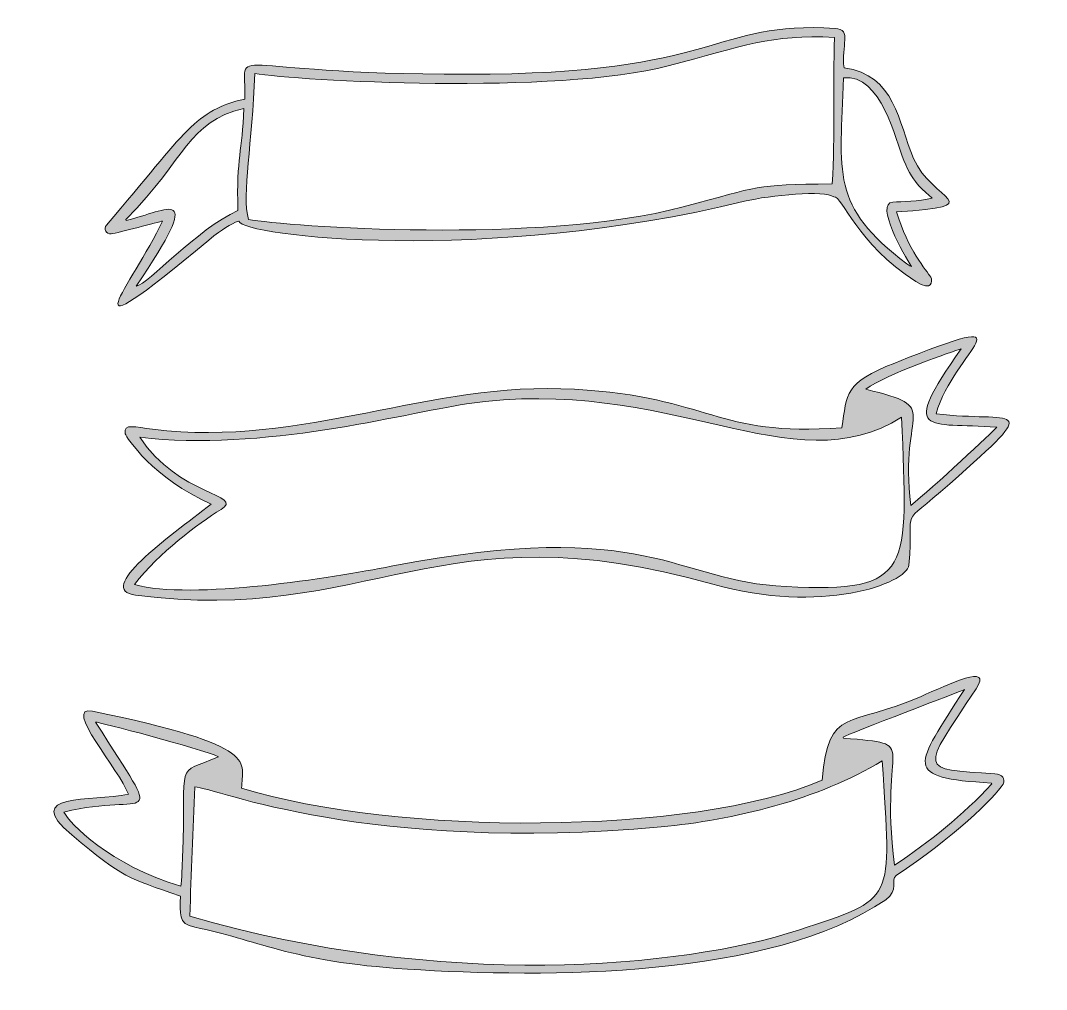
# Model space of a CAD drawing. Header units: inches. Extents: x 53 to 381, y 60 to 369.
import ezdxf

# ---------------------------------------------------------------- set-up
doc = ezdxf.new("R2010")
doc.units = ezdxf.units.IN
doc.header["$MEASUREMENT"] = 0
doc.layers.add('Calque 1', color=7, linetype='Continuous')

# ---------------------------------------------------------------- blocks, each defined once
blk = doc.blocks.new('block 2')
at = {"layer": 'Calque 1', "true_color": 0x6f665a}
h = blk.add_hatch(color=251, dxfattribs=at)
h.dxf.hatch_style = 2
edge = h.paths.add_edge_path()
edge.add_spline(control_points=[(98.1, 305.3), (97.1, 305), (83.8, 301.5), (81.7, 301.2), (80.1, 301), (79.1, 302.8), (80.2, 304), (106.1, 334.5), (108.5, 340.6), (124.4, 344.3), (125, 362.6), (114.9, 352.2), (195.4, 352.2), (277.2, 352.2), (273.6, 369.4), (313.1, 366.9), (318.7, 366.6), (314.9, 361.3), (316, 354.3), (332.4, 352), (333.3, 336.9), (338.2, 325.3), (344, 311.7), (363.4, 310.2), (332.8, 308.2), (336.3, 296.1), (342.4, 289.5), (343.7, 287.3), (344.4, 286.1), (344.2, 282.6), (338.9, 286), (320, 298), (315.5, 313.4), (312.7, 313), (309.9, 315.2), (292.4, 313.6), (284.2, 311.6), (201.5, 291.4), (123.3, 300.4), (122.5, 305.3), (119.7, 304.2), (117.5, 303), (112.9, 299.2), (65.1, 259.5), (88.5, 284.5), (98.1, 305.3)], knot_values=[0, 0, 0, 0, 1, 1, 1, 2, 2, 2, 3, 3, 3, 4, 4, 4, 5, 5, 5, 6, 6, 6, 7, 7, 7, 8, 8, 8, 9, 9, 9, 10, 10, 10, 11, 11, 11, 12, 12, 12, 13, 13, 13, 14, 14, 14, 15, 15, 15, 15], degree=3, periodic=1)
edge = h.paths.add_edge_path()
edge.add_spline(control_points=[(312.9, 364), (292.4, 365), (284.2, 361.3), (259.8, 354.9), (224.3, 345.6), (140.7, 350.1), (127.6, 352.5), (126.9, 330.1), (123.3, 313.9), (125.6, 305.8), (137.3, 303.6), (219.1, 297.7), (264.5, 309.8), (290, 316.6), (286.4, 316.8), (312.2, 317.2), (313.1, 332.7), (312.5, 348.2), (312.9, 364)], knot_values=[0, 0, 0, 0, 1, 1, 1, 2, 2, 2, 3, 3, 3, 4, 4, 4, 5, 5, 5, 6, 6, 6, 6], degree=3, periodic=1)
edge = h.paths.add_edge_path()
edge.add_spline(control_points=[(86.4, 305.8), (86.4, 305.7), (86.4, 305.6), (86.5, 305.5), (99.8, 308.6), (112.2, 317.8), (89.7, 284.5), (93.6, 285.1), (108.9, 302.6), (122.2, 308.7), (121.7, 326.1), (123.6, 327.2), (124.1, 341.3), (105.9, 336.8), (106.1, 325.8), (86.4, 305.8)], knot_values=[0, 0, 0, 0, 1, 1, 1, 2, 2, 2, 3, 3, 3, 4, 4, 4, 5, 5, 5, 5], degree=3, periodic=1)
edge = h.paths.add_edge_path()
edge.add_spline(control_points=[(344.2, 312.6), (342.1, 314.5), (338.2, 317), (335.1, 324.6), (332.5, 331.1), (327.9, 352.4), (315.8, 351.1), (314.8, 320.3), (311.4, 310.2), (336.1, 291.6), (336.5, 291.3), (336.8, 291), (337.5, 290.8), (335.2, 294.2), (325.7, 311.1), (331.6, 311.3), (334.5, 311.6), (339.8, 311.5), (344.2, 312.6)], knot_values=[0, 0, 0, 0, 1, 1, 1, 2, 2, 2, 3, 3, 3, 4, 4, 4, 5, 5, 5, 6, 6, 6, 6], degree=3, periodic=1)
at = {"layer": 'Calque 1', "true_color": 0xb3a693}
h = blk.add_hatch(color=253, dxfattribs=at)
h.dxf.hatch_style = 2
edge = h.paths.add_edge_path()
edge.add_spline(control_points=[(345.4, 243.7), (351, 263.8), (378, 278.2), (332.2, 259.9), (316.1, 253.5), (316.9, 250.2), (315.3, 239.2), (274.3, 236.2), (273.9, 249), (229.8, 251.5), (182.7, 254.2), (143.9, 232.8), (94.9, 238.7), (89.6, 239.3), (85.4, 240.8), (86.2, 237.3), (86.5, 236.1), (95.2, 222.9), (113.7, 214.8), (99.6, 203.9), (76.4, 187.4), (89.5, 185.7), (164.7, 175.9), (186, 214.2), (274, 189.2), (308.6, 179.4), (336.1, 189.3), (336.7, 195.3), (338.6, 215.5), (332.7, 206.2), (349.8, 221.3), (380.7, 248.6), (369.9, 240.5), (345.4, 243.7)], knot_values=[0, 0, 0, 0, 1, 1, 1, 2, 2, 2, 3, 3, 3, 4, 4, 4, 5, 5, 5, 6, 6, 6, 7, 7, 7, 8, 8, 8, 9, 9, 9, 10, 10, 10, 11, 11, 11, 11], degree=3, periodic=1)
edge = h.paths.add_edge_path()
edge.add_spline(control_points=[(297.5, 188.4), (261.5, 190.1), (253.9, 210.9), (171.2, 194.9), (152.6, 191.3), (107.3, 183.9), (89.1, 189.1), (97.2, 199.3), (109.2, 208.4), (116.8, 213.1), (124.6, 217.9), (103.2, 217.3), (90.8, 236.2), (130, 231.4), (174.7, 243.7), (195.3, 246.8), (260, 256.5), (299.6, 220.3), (334.4, 242.6), (336.2, 193.3), (338.5, 186.5), (297.5, 188.4)], knot_values=[0, 0, 0, 0, 1, 1, 1, 2, 2, 2, 3, 3, 3, 4, 4, 4, 5, 5, 5, 6, 6, 6, 7, 7, 7, 7], degree=3, periodic=1)
edge = h.paths.add_edge_path()
edge.add_spline(control_points=[(337.3, 214.3), (333.4, 246.1), (348.1, 245.4), (322.9, 251.5), (329.4, 256.4), (351.3, 263.8), (353.4, 264.4), (333.4, 236), (342.5, 241), (364.8, 239.4), (363.9, 238.1), (344.2, 220), (337.3, 214.3)], knot_values=[0, 0, 0, 0, 1, 1, 1, 2, 2, 2, 3, 3, 3, 4, 4, 4, 4], degree=3, periodic=1)
at = {"layer": 'Calque 1', "true_color": 0x634e42}
h = blk.add_hatch(color=27, dxfattribs=at)
h.dxf.hatch_style = 2
edge = h.paths.add_edge_path()
edge.add_spline(control_points=[(364.2, 128.6), (339.6, 130.1), (340.4, 129), (358.2, 155.7), (363.7, 164), (349.6, 157.3), (340.4, 153.2), (317.8, 143.2), (310.9, 150.5), (309, 126.5), (267.3, 108.7), (172.5, 108.7), (123.4, 124), (123.4, 132.3), (130.6, 137.3), (75.7, 148.6), (65.9, 150.6), (84.5, 129.6), (87.2, 122), (75.3, 119.6), (52.7, 122.7), (69.1, 109), (86, 94.8), (86.8, 95.5), (103.8, 89.4), (103.8, 83.9), (102.9, 80.6), (108.4, 79.5), (127.9, 75.7), (138.6, 68.5), (176.4, 66.1), (220.7, 63.3), (292.6, 63.1), (329.3, 88.3), (333.7, 91.3), (330.7, 94.7), (332.6, 96), (350.5, 107.8), (364.5, 121.2), (366.8, 125.2), (367.7, 127), (366.5, 128.4), (364.2, 128.6)], knot_values=[0, 0, 0, 0, 1, 1, 1, 2, 2, 2, 3, 3, 3, 4, 4, 4, 5, 5, 5, 6, 6, 6, 7, 7, 7, 8, 8, 8, 9, 9, 9, 10, 10, 10, 11, 11, 11, 12, 12, 12, 13, 13, 13, 14, 14, 14, 14], degree=3, periodic=1)
edge = h.paths.add_edge_path()
edge.add_spline(control_points=[(104.5, 101.7), (104.4, 100.2), (104.2, 94.2), (104, 92.6), (81.3, 99.3), (68.2, 112.8), (66.6, 116.3), (93.7, 123.2), (99.5, 109), (76.7, 145.1), (77.2, 145.2), (110.2, 136.7), (116, 134), (101.8, 128), (105.7, 133.9), (104.5, 101.7)], knot_values=[0, 0, 0, 0, 1, 1, 1, 2, 2, 2, 3, 3, 3, 4, 4, 4, 5, 5, 5, 5], degree=3, periodic=1)
edge = h.paths.add_edge_path()
edge.add_spline(control_points=[(301.4, 78.6), (264, 66.3), (187.4, 59.6), (106.8, 83), (107.3, 96.9), (107.9, 110.6), (108.4, 124.4), (115.1, 124), (163.5, 103.1), (257.5, 111.6), (280.5, 113.7), (307.8, 120.3), (328.2, 132.7), (331.1, 86.9), (332.7, 88.9), (301.4, 78.6)], knot_values=[0, 0, 0, 0, 1, 1, 1, 2, 2, 2, 3, 3, 3, 4, 4, 4, 5, 5, 5, 5], degree=3, periodic=1)
edge = h.paths.add_edge_path()
edge.add_spline(control_points=[(332.1, 99.3), (326.9, 140.3), (341.4, 137.6), (315.8, 140), (315.8, 140.1), (315.7, 140.2), (315.7, 140.3), (317, 141.2), (354.4, 155.4), (354.5, 155.5), (338.6, 130.7), (334.2, 127.3), (363.1, 125.6), (363.1, 125.5), (363.2, 125.4), (363.2, 125.3), (353.9, 115.3), (343.5, 106.9), (332.1, 99.3)], knot_values=[0, 0, 0, 0, 1, 1, 1, 2, 2, 2, 3, 3, 3, 4, 4, 4, 5, 5, 5, 6, 6, 6, 6], degree=3, periodic=1)
at = {"layer": 'Calque 1', "lineweight": 0}
for points, knots in [([(98.1, 305.3), (97.1, 305), (83.8, 301.5), (81.7, 301.2), (80.1, 301), (79.1, 302.8), (80.2, 304), (106.1, 334.5), (108.5, 340.6), (124.4, 344.3), (125, 362.6), (114.9, 352.2), (195.4, 352.2), (277.2, 352.2), (273.6, 369.4), (313.1, 366.9), (318.7, 366.6), (314.9, 361.3), (316, 354.3), (332.4, 352), (333.3, 336.9), (338.2, 325.3), (344, 311.7), (363.4, 310.2), (332.8, 308.2), (336.3, 296.1), (342.4, 289.5), (343.7, 287.3), (344.4, 286.1), (344.2, 282.6), (338.9, 286), (320, 298), (315.5, 313.4), (312.7, 313), (309.9, 315.2), (292.4, 313.6), (284.2, 311.6), (201.5, 291.4), (123.3, 300.4), (122.5, 305.3), (119.7, 304.2), (117.5, 303), (112.9, 299.2), (65.1, 259.5), (88.5, 284.5), (98.1, 305.3)], [0, 0, 0, 0, 1, 1, 1, 2, 2, 2, 3, 3, 3, 4, 4, 4, 5, 5, 5, 6, 6, 6, 7, 7, 7, 8, 8, 8, 9, 9, 9, 10, 10, 10, 11, 11, 11, 12, 12, 12, 13, 13, 13, 14, 14, 14, 15, 15, 15, 15]), ([(312.9, 364), (292.4, 365), (284.2, 361.3), (259.8, 354.9), (224.3, 345.6), (140.7, 350.1), (127.6, 352.5), (126.9, 330.1), (123.3, 313.9), (125.6, 305.8), (137.3, 303.6), (219.1, 297.7), (264.5, 309.8), (290, 316.6), (286.4, 316.8), (312.2, 317.2), (313.1, 332.7), (312.5, 348.2), (312.9, 364)], [0, 0, 0, 0, 1, 1, 1, 2, 2, 2, 3, 3, 3, 4, 4, 4, 5, 5, 5, 6, 6, 6, 6]), ([(344.2, 312.6), (342.1, 314.5), (338.2, 317), (335.1, 324.6), (332.5, 331.1), (327.9, 352.4), (315.8, 351.1), (314.8, 320.3), (311.4, 310.2), (336.1, 291.6), (336.5, 291.3), (336.8, 291), (337.5, 290.8), (335.2, 294.2), (325.7, 311.1), (331.6, 311.3), (334.5, 311.6), (339.8, 311.5), (344.2, 312.6)], [0, 0, 0, 0, 1, 1, 1, 2, 2, 2, 3, 3, 3, 4, 4, 4, 5, 5, 5, 6, 6, 6, 6]), ([(86.4, 305.8), (86.4, 305.7), (86.4, 305.6), (86.5, 305.5), (99.8, 308.6), (112.2, 317.8), (89.7, 284.5), (93.6, 285.1), (108.9, 302.6), (122.2, 308.7), (121.7, 326.1), (123.6, 327.2), (124.1, 341.3), (105.9, 336.8), (106.1, 325.8), (86.4, 305.8)], [0, 0, 0, 0, 1, 1, 1, 2, 2, 2, 3, 3, 3, 4, 4, 4, 5, 5, 5, 5]), ([(345.4, 243.7), (351, 263.8), (378, 278.2), (332.2, 259.9), (316.1, 253.5), (316.9, 250.2), (315.3, 239.2), (274.3, 236.2), (273.9, 249), (229.8, 251.5), (182.7, 254.2), (143.9, 232.8), (94.9, 238.7), (89.6, 239.3), (85.4, 240.8), (86.2, 237.3), (86.5, 236.1), (95.2, 222.9), (113.7, 214.8), (99.6, 203.9), (76.4, 187.4), (89.5, 185.7), (164.7, 175.9), (186, 214.2), (274, 189.2), (308.6, 179.4), (336.1, 189.3), (336.7, 195.3), (338.6, 215.5), (332.7, 206.2), (349.8, 221.3), (380.7, 248.6), (369.9, 240.5), (345.4, 243.7)], [0, 0, 0, 0, 1, 1, 1, 2, 2, 2, 3, 3, 3, 4, 4, 4, 5, 5, 5, 6, 6, 6, 7, 7, 7, 8, 8, 8, 9, 9, 9, 10, 10, 10, 11, 11, 11, 11]), ([(337.3, 214.3), (333.4, 246.1), (348.1, 245.4), (322.9, 251.5), (329.4, 256.4), (351.3, 263.8), (353.4, 264.4), (333.4, 236), (342.5, 241), (364.8, 239.4), (363.9, 238.1), (344.2, 220), (337.3, 214.3)], [0, 0, 0, 0, 1, 1, 1, 2, 2, 2, 3, 3, 3, 4, 4, 4, 4]), ([(297.5, 188.4), (261.5, 190.1), (253.9, 210.9), (171.2, 194.9), (152.6, 191.3), (107.3, 183.9), (89.1, 189.1), (97.2, 199.3), (109.2, 208.4), (116.8, 213.1), (124.6, 217.9), (103.2, 217.3), (90.8, 236.2), (130, 231.4), (174.7, 243.7), (195.3, 246.8), (260, 256.5), (299.6, 220.3), (334.4, 242.6), (336.2, 193.3), (338.5, 186.5), (297.5, 188.4)], [0, 0, 0, 0, 1, 1, 1, 2, 2, 2, 3, 3, 3, 4, 4, 4, 5, 5, 5, 6, 6, 6, 7, 7, 7, 7]), ([(364.2, 128.6), (339.6, 130.1), (340.4, 129), (358.2, 155.7), (363.7, 164), (349.6, 157.3), (340.4, 153.2), (317.8, 143.2), (310.9, 150.5), (309, 126.5), (267.3, 108.7), (172.5, 108.7), (123.4, 124), (123.4, 132.3), (130.6, 137.3), (75.7, 148.6), (65.9, 150.6), (84.5, 129.6), (87.2, 122), (75.3, 119.6), (52.7, 122.7), (69.1, 109), (86, 94.8), (86.8, 95.5), (103.8, 89.4), (103.8, 83.9), (102.9, 80.6), (108.4, 79.5), (127.9, 75.7), (138.6, 68.5), (176.4, 66.1), (220.7, 63.3), (292.6, 63.1), (329.3, 88.3), (333.7, 91.3), (330.7, 94.7), (332.6, 96), (350.5, 107.8), (364.5, 121.2), (366.8, 125.2), (367.7, 127), (366.5, 128.4), (364.2, 128.6)], [0, 0, 0, 0, 1, 1, 1, 2, 2, 2, 3, 3, 3, 4, 4, 4, 5, 5, 5, 6, 6, 6, 7, 7, 7, 8, 8, 8, 9, 9, 9, 10, 10, 10, 11, 11, 11, 12, 12, 12, 13, 13, 13, 14, 14, 14, 14]), ([(332.1, 99.3), (326.9, 140.3), (341.4, 137.6), (315.8, 140), (315.8, 140.1), (315.7, 140.2), (315.7, 140.3), (317, 141.2), (354.4, 155.4), (354.5, 155.5), (338.6, 130.7), (334.2, 127.3), (363.1, 125.6), (363.1, 125.5), (363.2, 125.4), (363.2, 125.3), (353.9, 115.3), (343.5, 106.9), (332.1, 99.3)], [0, 0, 0, 0, 1, 1, 1, 2, 2, 2, 3, 3, 3, 4, 4, 4, 5, 5, 5, 6, 6, 6, 6]), ([(104.5, 101.7), (104.4, 100.2), (104.2, 94.2), (104, 92.6), (81.3, 99.3), (68.2, 112.8), (66.6, 116.3), (93.7, 123.2), (99.5, 109), (76.7, 145.1), (77.2, 145.2), (110.2, 136.7), (116, 134), (101.8, 128), (105.7, 133.9), (104.5, 101.7)], [0, 0, 0, 0, 1, 1, 1, 2, 2, 2, 3, 3, 3, 4, 4, 4, 5, 5, 5, 5]), ([(301.4, 78.6), (264, 66.3), (187.4, 59.6), (106.8, 83), (107.3, 96.9), (107.9, 110.6), (108.4, 124.4), (115.1, 124), (163.5, 103.1), (257.5, 111.6), (280.5, 113.7), (307.8, 120.3), (328.2, 132.7), (331.1, 86.9), (332.7, 88.9), (301.4, 78.6)], [0, 0, 0, 0, 1, 1, 1, 2, 2, 2, 3, 3, 3, 4, 4, 4, 5, 5, 5, 5])]:
    blk.add_open_spline(points, degree=3, knots=knots, dxfattribs=at)

msp = doc.modelspace()

# ---------------------------------------------------------------- block references
at = {"layer": 'Calque 1'}
msp.add_blockref('block 2', (0, 0), dxfattribs=at)

doc.saveas('drawing.dxf')
